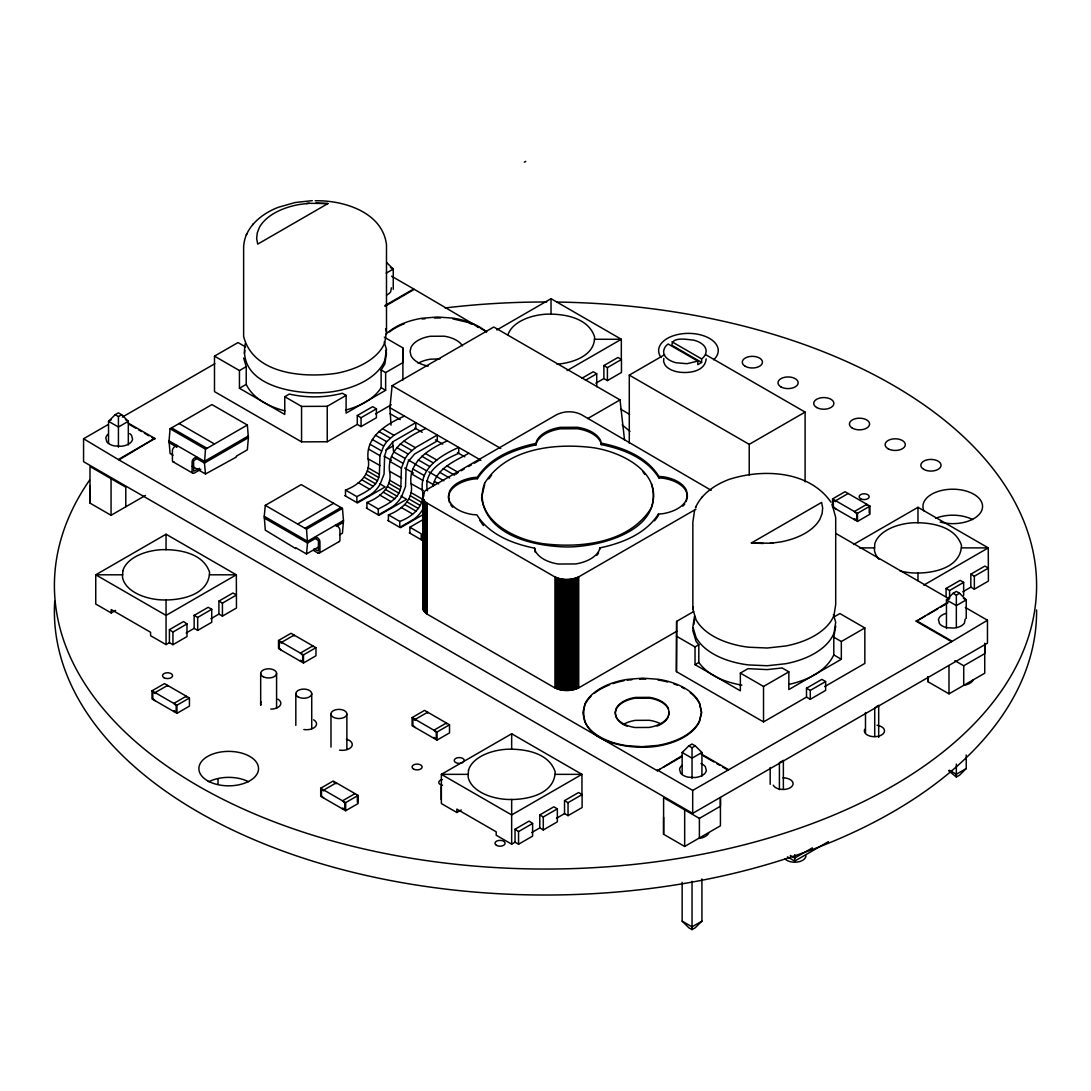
<?xml version="1.0" encoding="UTF-8"?>
<svg xmlns="http://www.w3.org/2000/svg" width="1091" height="1091" viewBox="0 0 1091 1091"><rect width="100%" height="100%" fill="white"/><g stroke="black" fill="none" stroke-linecap="round" stroke-linejoin="round"><path stroke-width="1.5" d="M145.389 495.464L111.064 515.279L89.994 503.115L89.994 486.109M108.541 443.232L108.541 421.317L115.196 414.703L118.428 416.571L118.428 447.255M720.428 797.535L720.428 825.805L684.671 846.452L663.601 834.274L663.601 817.282M682.148 774.405L682.148 752.49L688.803 745.876L692.035 747.744L692.035 778.428M720.428 797.726L720.428 806.235L699.399 818.373L663.601 797.698L663.601 834.274M954.884 660.669L963.721 665.769L984.737 653.632L984.737 643.431L984.737 673.215L948.993 693.849L927.909 681.684L927.909 676.584M946.456 628.552L946.456 599.886L953.111 593.286L956.343 595.14L956.343 627.516M427.508 490.786C422.776 470.535 443.573 459.938 458.725 453.338L458.725 447.419C441.419 455.015 419.599 467.93 422.381 490.2C425.667 505.528 412.739 516.643 399.77 521.416L388.41 514.857L388.41 520.775M345.492 495.996L345.492 490.077C358.462 485.29 371.39 474.19 368.103 458.861C365.321 436.591 387.128 423.676 404.447 416.08M379.382 474.326L379.968 455.683L383.705 446.055L386.691 441.678L393.906 435.282L415.807 422.64L415.807 428.558L393.087 441.637L386.637 449.437L384.632 455.861L384.059 474.121L380.2 484.063A21.07 12.165 -60 0 1 369.672 495.191L356.852 502.556L356.852 496.637C366.153 491.741 378.1 486.218 379.382 474.326L368.022 467.766M366.944 508.379L366.944 502.46C379.927 497.687 392.855 486.572 389.555 471.257C386.787 448.987 408.593 436.073 425.899 428.463M400.847 486.709L401.42 468.08L405.156 458.452L408.157 454.074L415.371 447.665L437.273 435.023L437.273 440.941L414.553 454.033L408.102 461.834L406.084 468.257L405.525 486.518L401.665 496.46A21.07 12.165 -60 0 1 391.124 507.574L378.304 514.938L378.304 509.02C387.619 504.137 399.551 498.614 400.847 486.709L389.487 480.149M388.41 514.857C401.379 510.083 414.307 498.969 411.021 483.64C408.239 461.37 430.059 448.456 447.365 440.859M384.305 337.174L402.893 347.906L402.702 362.73L385.641 372.577L381.127 369.972L384.823 364.108L386.487 353.361L385.573 350.347M711.196 490.309L581.68 414.812C573.907 410.721 563.992 410.816 556.246 414.921L428.081 488.918C421.399 491.455 421.112 500.987 427.89 503.606L554.133 576.498C561.906 580.589 571.82 580.48 579.566 576.375L695.949 509.183M806.508 697.094L806.508 688.23L821.864 679.366L825.642 681.548L825.642 690.412L810.286 699.276L806.508 697.094L763.523 721.915L676.447 671.647L676.638 621.365L693.699 611.519M676.447 671.647L676.638 621.365M663.792 358.407L663.614 361.626L664.883 364.762A20.92 12.083 0 0 0 676.065 371.554C686.553 373.995 705.1 372.386 706.15 358.844M173.033 455.233L170.087 453.529L169.037 440.873L170.087 428.736L211.927 404.584L247.343 425.026L248.393 437.682L247.343 449.819L236.406 456.133L236.406 456.993L205.503 473.985L192.221 466.307M247.343 425.026L205.503 449.192L204.453 463.048L205.503 473.985M319.445 546.482L306.503 553.955L295.729 547.737L295.729 548.596L265.29 530.158L264.254 516.302L265.29 505.365L301.239 484.609L342.451 508.392L343.488 520.53L342.451 533.199L339.574 534.849M306.503 553.955L307.539 543.018L306.503 529.162L265.29 505.365M391.028 425.135L389.923 407.693L392.105 385.709L493.787 327.014L620.029 399.892L624.543 440.041M422.803 606.296L423.39 610.169L427.113 614.124L554.133 687.48C561.906 691.585 571.82 691.476 579.566 687.371L676.802 631.239M245.298 343.433C236.256 388.901 305.344 397.247 336.41 391.042A72.933 42.113 0 0 0 384.823 360.248L386.487 349.502L384.196 341.947M244.343 353.429L244.82 350.361M315.19 200.771C343.256 200.117 382.6 211.968 386.487 244.807L386.487 331.773L384.823 342.519A72.933 42.113 0 0 1 336.41 373.299C304.28 378.072 253.344 374.54 243.634 336.451L243.634 249.471C242.911 228.837 260.926 213.672 278.737 207.167L295.17 202.517L312.299 200.635M694.626 510.097L692.853 522.166L692.853 609.133L696.058 619.729A70.069 40.449 0 0 0 748.658 647.208L767.246 648.013L785.629 646.008A72.933 42.113 0 0 0 834.042 615.215L835.706 604.469L835.706 517.489L832.106 504.342M692.853 609.133L693.167 607.101M694.517 616.115L692.853 626.861L696.058 637.458A70.069 40.449 0 0 0 748.658 664.937L767.246 665.742L785.629 663.737A72.933 42.113 0 0 0 834.042 632.944L835.706 622.197L833.415 614.628M693.331 627.652L692.853 630.734L696.058 641.317L698.813 644.726L698.813 662.455C708.7 676.093 725.815 682.325 741.866 685.148M693.808 624.584L694.517 619.988M835.706 626.057L833.797 637.185L833.797 654.914C825.451 672.165 806.481 680.484 788.711 684.466M481.949 495.9L484.663 484.595M449.478 502.596L448.415 497.646L449.601 492.696A33.821 19.529 0 0 1 473.221 479.058L477.394 478.731C490.064 458.875 513.834 449.533 536.022 444.869L536.608 440.982A33.821 19.529 0 0 1 560.215 427.345L577.384 427.277A32.485 18.752 0 0 1 600.65 440.709L601.155 444.596C623.056 449.001 646.704 458.125 658.909 477.926L663.069 478.226A32.485 18.752 0 0 1 686.334 491.659L687.398 496.61L686.212 501.574M536.022 444.869L536.608 442.469A33.821 19.529 0 0 1 560.215 428.831L577.384 428.749A32.485 18.752 0 0 1 600.65 442.182L601.155 444.596M601.155 443.11C623.056 447.528 646.704 456.638 658.909 476.453L663.069 476.753A32.485 18.752 0 0 1 686.334 490.186L687.398 495.137L686.212 500.087A33.821 19.529 0 0 1 662.592 513.725L658.418 514.052C645.736 533.908 621.979 543.25 599.791 547.914L599.204 550.314A33.821 19.529 0 0 1 575.584 563.952L558.428 564.033A32.485 18.752 0 0 1 535.163 550.6L534.658 548.187C512.756 543.782 489.109 534.658 476.903 514.857L472.73 514.557A32.485 18.752 0 0 1 449.465 501.124L448.415 496.173L449.601 491.209A33.821 19.529 0 0 1 473.221 477.585L477.394 477.244C490.064 457.402 513.834 448.046 536.022 443.396M669.178 712.314L668.21 716.351A27.534 15.901 0 0 1 648.981 727.452L635.017 727.506A26.443 15.274 0 0 1 616.074 716.582L615.215 712.546L616.183 708.509A27.534 15.901 0 0 1 635.412 697.422L649.377 697.354A26.443 15.274 0 0 1 668.306 708.291L669.178 713.05L668.524 715.751M432.991 486.3C436.195 468.38 454.852 461.098 468.83 453.256M381.127 369.972L381.127 387.7C373.354 399.838 359.062 406.507 345.506 410.121M830.906 502.105C808.922 470.33 762.214 468.53 728.611 479.563L727.956 479.849C714.455 485.14 701.54 493.964 695.444 507.629L696.153 506.51M246.225 234.933L246.934 233.815M252.566 224.896L253.207 223.887M701.786 497.591L702.427 496.582M488.836 478.881L491.605 475.062M654.559 520.83L658.418 515.538L658.418 514.052M701.922 878.964L701.922 921.145L695.267 927.745L692.035 929.614L688.803 927.745L682.148 921.145L682.148 882.333M966.231 755.04L966.231 768.541L959.575 775.155L956.343 777.024L948.679 770.751M701.622 362.43L701.622 358.912C705.482 356.348 707.664 351.057 704.881 346.924A20.92 12.083 0 0 0 693.699 340.133C687.739 339.696 671.647 336.164 671.961 345.301L701.622 362.43L697.804 364.626L697.804 361.107L668.128 343.979C664.283 346.543 662.101 351.834 664.883 355.966A20.92 12.083 0 0 0 676.065 362.757L686.975 363.698L697.804 361.107M455.806 474.271L458.288 472.444L446.928 465.884M327.955 203.567L257.708 244.125L256.671 238.574L257.231 232.983L259.344 227.514A60.537 34.953 0 0 1 299.166 204.522L308.658 203.294L327.955 203.567L315.967 203.049M524.348 162.177L525.739 161.386M357.289 424.399L357.289 415.535L372.645 406.67L376.422 408.852L376.422 417.717L361.066 426.581L357.289 424.399L327.232 441.76L301.566 441.869L214.491 391.601L214.491 356.143L238.015 342.56L245.543 346.911M115.196 414.703L118.428 412.834L121.66 414.703L128.315 421.317L128.315 444.923M111.364 419.68L108.541 421.317L118.428 427.031L128.315 421.317L125.492 419.68M118.428 416.571L121.66 414.703M965.371 607.482L987.464 620.234L987.464 643.172L692.69 813.354L83.571 461.684L83.571 438.746L107.968 424.658M122.383 417.076L214.818 363.712M386.187 273.159L393.251 269.082L386.596 262.467M214.491 356.143L239.447 370.545L246.225 366.631L243.634 358.039M239.447 370.545L239.447 388.273L246.225 384.359L246.225 366.631M118.919 459.161L154.799 438.432L118.919 459.897L83.571 438.746M384.987 305.548L413.694 288.965L479.344 327.614L476.29 326.264M384.987 306.285L413.694 289.701M239.447 388.273L284.765 414.444L284.765 396.715L289.347 394.069C306.694 398.038 325.173 397.792 342.369 393.251L346.106 395.406L346.106 413.134L385.641 390.305L385.641 372.577M248.393 435.95L204.453 461.329L169.037 440.873M248.393 437.682L204.453 463.048L195.589 457.947M199.517 468.353L193.693 471.23L193.612 460.92L196.571 458.506L196.571 456.774L194.403 458.043A3.273 1.896 -60 0 0 192.084 462.052L192.084 471.694A3.273 1.896 -60 0 0 194.403 473.03L200.799 469.335M284.765 396.715L301.566 406.411L327.232 406.302L346.106 395.406M496.841 329.973L551.023 298.689L621.325 339.274L621.325 358.762M357.289 415.535L361.066 417.717L376.422 408.852M210.89 618.72L218.909 614.097L222.428 616.115L236.474 608.001L236.338 574.807L166.05 534.222L95.749 574.807L95.749 604.032L111.214 612.951L115.605 610.415M375.509 413.884L391.246 404.802M385.614 450.269L392.937 446.042M297.638 524.048L333.601 503.278M567.129 370.558L621.325 339.274L594.418 339.274M305.016 528.303L340.978 507.547M306.503 529.162L342.451 508.392M581.953 378.236L593.204 371.745L596.722 373.777L596.722 386.76M603.882 378.563L603.882 365.58L617.942 357.466L621.461 359.485L621.461 372.481L607.401 380.595L603.882 378.563L595.877 383.186M585.472 380.268L596.722 373.777M603.882 365.58L607.401 367.612L621.461 359.485M343.488 520.53L307.539 541.286L264.254 516.302M316.158 538.04L307.539 543.018L264.254 518.02M336.301 526.408L343.488 522.262M169.419 642.667L169.419 629.671L183.479 621.556L186.997 623.929L186.997 636.571L172.937 644.699L169.419 642.667L166.05 644.617L150.585 635.685L150.585 632.275L111.214 609.542L111.214 612.951M194.157 628.375L194.157 615.392L208.217 607.278L211.736 609.296L211.736 622.293L197.676 630.407L194.157 628.375L186.152 632.998M218.909 601.1L232.969 592.986L236.474 595.018L222.428 603.132L218.909 601.1L218.909 614.097M194.157 615.392L197.676 617.424L211.736 609.296M172.937 644.699L172.937 632.057L186.997 623.929M461.207 470.767L464.125 469.075M468.516 466.553L471.435 464.861M474.353 463.184L480.19 459.816M319.281 553.055L339.26 541.518M629.289 443.151L629.289 375.113L664.583 354.739M587.613 418.617L620.029 399.892M422.258 515.075L400.397 527.703L387.782 520.407M409.875 533.172L409.875 527.239L422.694 519.848M152.004 690.808L164.482 683.607L189.425 698.008L189.425 706.122L176.947 713.323L152.004 698.908L152.004 690.808L176.947 705.222L189.425 698.008M278.532 640.485L291.011 633.285L315.954 647.686L315.954 655.786L303.475 662.987L278.532 648.586L278.532 640.485L303.475 654.886L315.954 647.686M629.289 375.113L749.217 444.351L805.103 412.084L805.103 481.827M412.098 717.605L424.563 710.391L449.519 724.806L449.519 732.907L437.041 740.107L412.098 725.706L412.098 717.605L437.041 732.006L449.519 724.806M320.713 788.22L333.178 781.02L358.134 795.421L358.134 803.522L345.656 810.722L320.713 796.321L320.713 788.22L345.656 802.621L358.134 795.421M751.385 542.963L821.632 502.405L822.669 507.956L822.109 513.547L819.996 519.03A60.537 34.953 0 0 1 780.174 542.009L770.682 543.236L751.385 542.963L763.373 543.482M832.556 498.914L845.02 491.714L869.977 506.115L869.977 514.216L857.499 521.416L832.556 507.015L832.556 498.914L857.499 513.315L869.977 506.115M848.143 493.514L835.665 500.714L835.665 501.615L833.333 500.264L833.333 506.565L835.665 508.815M355.011 793.621L342.533 800.821L344.879 803.071L344.879 809.372L342.533 808.022L342.533 808.922M581.953 795.448L581.953 774.351L511.665 733.766L441.364 774.351L441.364 803.562L456.829 812.495L461.22 809.958M853.53 544.504L917.967 507.301L988.269 547.887L988.405 581.08L974.345 589.195L970.826 587.176L962.821 591.799M676.447 636.189L695.035 646.922L698.813 644.726M695.035 646.922L695.035 664.651L698.813 662.455M834.465 616.688L839.893 613.551L864.849 627.952L864.849 663.41L824.728 686.58M695.035 664.651L740.353 690.808L740.353 673.079L747.99 668.674L767.246 669.601L782.165 667.965L788.848 671.838L788.848 689.553L841.325 659.264L841.325 641.535L864.849 627.952M923.832 585.09L988.269 547.887L961.348 547.887M515.034 842.197L515.034 829.215L529.094 821.1L532.613 823.473L532.613 836.115L518.552 844.229L515.034 842.197L511.665 844.148L496.2 835.229L496.2 831.819L456.829 809.086L456.829 812.495M539.772 827.919L539.772 814.936L553.833 806.808L557.351 808.84L557.351 821.837L543.291 829.951L539.772 827.919L531.767 832.542M564.524 813.627L564.524 800.644L578.585 792.53L582.103 794.562L582.103 807.545L568.043 815.659L564.524 813.627L556.505 818.264M740.353 673.079L763.523 686.457L788.848 671.838M539.772 814.936L543.291 816.954L557.351 808.84M564.524 800.644L568.043 802.676L582.103 794.562M518.552 844.229L518.552 831.587L532.613 823.473M946.088 596.586L946.088 588.472L960.148 580.357L963.653 582.376L963.653 595.372M970.826 574.18L984.887 566.065L988.405 568.097L974.345 576.212L970.826 574.18L970.826 587.176M946.088 588.472L949.606 590.504L963.653 582.376M688.803 745.876L692.035 744.007L695.267 745.876L701.922 752.49L701.922 776.083M953.111 593.286L956.343 591.417L959.575 593.286L966.231 599.886L966.231 618.433M949.279 598.263L946.456 599.886L956.343 605.6L966.231 599.886L963.408 598.263M692.035 747.744L695.267 745.876M956.343 595.14L959.575 593.286M660.205 769.1L657.341 770.751L681.739 755.927M987.464 620.234L951.584 641.685L916.235 621.284L947.806 602.314M663.083 767.437L681.739 756.663M916.235 621.284L924.841 616.306M927.718 614.656L937.769 608.846M940.633 607.196L947.806 603.05M701.922 752.49L692.035 758.19L682.148 752.49M806.508 688.23L810.286 690.412L825.642 681.548M657.341 770.014L692.69 790.416L951.584 641.685M782.042 761.109L779.41 762.636L779.41 789.652M876.046 706.845L878.691 705.318L878.691 737.393M812.331 847.884L794.739 858.044L790.348 855.494M787.416 856.858L794.739 861.085L828.464 841.625M966.231 768.541L956.343 774.255L949.279 770.178M701.922 921.145L692.035 926.845L682.148 921.145M556.996 364.189C572.489 363.003 595.236 355.707 594.554 336.751C588.199 317.617 564.265 313.717 546.646 314.153A43.735 25.257 0 0 0 507.861 335.21M306.312 203.594L309.271 203.281M770.069 543.263L773.028 542.936M422.108 318.981L425.19 318.736M434.423 317.999L440.559 317.972M627.257 680.129L631.88 679.761M639.571 679.148L645.708 679.12M635.412 698.158L649.377 698.09A26.443 15.274 0 0 1 668.306 709.027M859.449 547.887L874.573 547.887M122.656 574.807L95.749 574.807L166.05 615.392L236.338 574.807L209.431 574.807M468.271 774.351L441.364 774.351L511.665 814.936L581.953 774.351L555.046 774.351M440.041 358.844L430.263 359.212A27.534 15.901 0 0 0 418.112 363.289M284.887 410.884C269.75 406.848 253.248 399.156 246.225 384.359M452.847 318.858L467.112 322.213M380.2 465.652L368.103 458.861M401.665 478.049L389.555 471.257M423.131 490.432L411.021 483.64M468.639 322.895L471.694 324.232M627.134 726.115C620.247 723.988 612.747 717.005 616.183 709.259A27.534 15.901 0 0 1 635.412 698.158M705.645 354.67L805.103 412.084M671.961 341.783L701.622 358.912M390.428 267.445L393.251 269.082L393.251 289.306M391.601 276.214L413.694 288.965M480.817 328.459L486.709 331.855M620.738 409.234L629.575 414.335M835.761 533.39L949.17 598.864M916.235 620.547L951.584 640.949M833.797 637.185L841.325 641.535M392.105 385.709L500.742 448.428M381.127 387.7L385.641 390.305M833.797 654.914L841.325 659.264M389.923 407.693L480.94 460.238M389.923 413.612L400.206 419.544M414.88 428.027L422.217 432.254M435.432 439.891L442.769 444.132M457.456 452.601L464.793 456.843M382.546 428.722L393.906 435.282M404.011 441.105L415.371 447.665M425.476 453.501L436.836 460.061M378.809 431.45L390.169 438.009M400.274 443.832L411.634 450.392M421.74 456.229L433.1 462.789M443.191 468.612L454.552 475.171M375.331 435.118L386.691 441.678M396.783 447.515L408.157 454.074M418.248 459.897L429.609 466.457M439.714 472.294L449.656 478.035M408.225 459.966L415.562 464.193M428.777 471.83L437.586 476.917M372.345 439.496L383.705 446.055M393.796 451.892L405.156 458.452M415.262 464.275L426.622 470.835M436.727 476.672L443.819 480.763M370.04 444.269L381.4 450.828M391.505 456.665L402.865 463.225M412.971 469.048L424.331 475.608M434.423 481.445L438.691 483.899M384.141 456.188L391.478 460.416M404.666 468.039L413.462 473.112M426.663 480.736L433.986 484.963M368.608 449.124L379.968 455.683M390.06 461.52L401.42 468.08M411.525 473.903L422.885 480.463M410.939 492.546L422.299 499.105M367.312 470.944L378.672 477.503M388.778 483.34L400.138 489.9M410.243 495.737L421.603 502.296M366.017 474.176L377.377 480.736M387.469 486.572L398.829 493.132M408.934 498.955L420.294 505.515M379.559 483.695L385.164 486.941L357.48 502.924L344.851 495.628M401.011 496.091L406.629 499.323L378.945 515.307L366.317 508.024M364.203 477.231L375.563 483.79M385.655 489.614L397.015 496.173M407.12 502.01L418.48 508.57M361.994 479.89L373.354 486.45M383.459 492.286L394.819 498.846M404.925 504.669L416.285 511.229M358.298 482.672L369.672 489.232M379.763 495.069L391.124 501.628M401.229 507.451L412.589 514.011M345.492 490.077L356.852 496.637M366.944 502.46L378.304 509.02M409.875 527.239L421.235 533.799L421.235 539.731M409.234 532.803L421.862 540.086M179.074 423.553L214.491 443.996M171.587 427.877L207.004 448.319M170.087 428.736L205.503 449.192M335.496 525.139L337.651 526.38A3.246 1.882 60 0 1 339.915 530.362L339.928 540.018A3.246 1.882 60 0 1 339.028 541.627M169.037 442.605L176.415 446.874M128.288 423.131L154.799 438.432M700.586 753.54L728.57 769.701M129.761 424.726L135.652 428.122M138.598 429.827L141.544 431.531M144.489 433.222L148.908 435.773M151.854 437.477L154.799 439.182M703.531 755.981L713.841 761.941M716.787 763.645L719.733 765.337M722.678 767.041L727.097 769.591M173.087 461.834L192.766 473.194M313.894 548.991L318.408 551.023L318.449 540.795L315.531 538.409L315.531 536.677L317.672 537.918A3.246 1.882 60 0 1 319.936 541.9L319.949 551.541A3.246 1.882 60 0 1 317.972 553.069M313.894 550.723L317.672 552.905M118.919 459.897L657.341 770.751M333.969 782.37L336.301 783.72L336.301 782.82L323.822 790.02L323.822 790.92L321.49 789.57L321.49 795.871L323.822 798.121M515.034 829.215L518.552 831.587M169.419 629.671L172.937 632.057M622.197 424.917L629.957 431.354M643.008 471.885L644.795 474.394M479.685 520.284L483.408 525.535M385.573 328.746L386.487 331.773M651.477 483.859C665.074 530.049 601.318 546.796 567.252 546.986C534.454 546.318 486.968 536.267 481.554 497.51M535.176 552.073L534.658 548.187M392.596 441.61L393.537 451.483M965.194 619.102L964.417 623.111A13.76 7.951 0 0 1 953.875 628.075L946.933 627.68A13.201 7.623 0 0 1 939.487 623.616L938.437 619.633L939.283 617.656A13.76 7.951 0 0 1 946.442 613.292M391.41 287.833L390.646 291.856A13.76 7.951 0 0 1 386.5 295.129M974.345 576.212L974.345 589.195M963.721 665.769L963.721 685.353M956.343 764.123L956.343 777.024M949.606 590.504L949.606 598.618M948.993 665.578L948.993 693.849M927.909 676.693L927.909 681.684M917.967 507.301L917.967 522.834M917.967 572.939L917.967 580.698M874.723 707.609L874.723 736.52M869.2 506.565L869.2 512.865M866.854 505.215L866.854 504.315L854.376 511.515L856.721 513.766L856.721 520.066L854.376 518.716L854.376 519.616M865.49 712.478L865.49 732.893M857.499 513.315L857.499 521.416M810.286 690.412L810.286 699.276M794.739 854.676L794.739 861.085M783.365 760.345L783.365 789.27M770.178 767.437L770.178 784.32M763.523 686.457L763.523 721.915M749.217 444.351L749.217 474.967M699.399 818.373L699.399 837.943M692.69 790.416L692.69 813.354M692.035 881.296L692.035 929.614M684.671 809.863L684.671 846.452M658.909 476.453L658.909 477.926M607.401 367.612L607.401 380.595M599.791 547.914L599.791 549.387M578.735 576.825L578.735 687.821M577.862 577.248L577.862 688.244M576.948 577.644L576.948 688.639M575.98 577.998L575.98 688.98M574.984 578.312L574.984 689.307M573.961 578.598L573.961 689.594M572.911 578.844L572.911 689.839M571.834 579.048L571.834 690.044M570.729 579.212L570.729 690.208M569.625 579.335L569.625 690.33M568.506 579.43L568.506 690.426M568.043 802.676L568.043 815.659M567.375 579.471L567.375 690.467M566.243 579.471L566.243 690.467M565.111 579.444L565.111 690.439M563.992 579.362L563.992 690.358M562.888 579.239L562.888 690.235M561.797 579.089L561.797 690.085M560.719 578.885L560.719 689.88M559.669 578.653L559.669 689.648M558.66 578.38L558.66 689.376M557.665 578.066L557.665 689.062M556.724 577.725L556.724 688.721M555.81 577.344L555.81 688.339M554.951 576.934L554.951 687.93M551.023 298.689L551.023 314.235M543.291 816.954L543.291 829.951M511.665 733.766L511.665 749.299M511.665 799.389L511.665 844.148M477.394 477.244L477.394 478.731M446.396 723.906L446.396 723.006L433.918 730.206L436.264 732.456L436.264 738.757L433.918 737.407L433.918 738.307M441.228 786.597L441.228 799.594M437.041 732.006L437.041 740.107M427.686 713.091L427.686 712.191L415.207 719.405L415.207 720.305L412.875 718.955L412.875 725.256L415.207 727.506M427.113 503.128L427.113 614.124M426.404 502.637L426.404 613.633M425.749 502.105L425.749 613.101M425.149 501.56L425.149 612.556M424.617 500.987L424.617 611.983M424.14 500.401L424.14 611.396M423.826 492.764L423.826 496.132M423.731 499.801L423.731 610.796M423.39 499.173L423.39 610.169M422.913 497.905L422.913 608.901M422.722 495.955L422.776 608.26M402.893 347.906L402.893 379.982M399.77 521.416L399.77 527.335L412.589 519.971A21.07 12.165 -60 0 0 423.131 508.842M361.066 417.717L361.066 426.581M357.357 795.871L357.357 802.171M346.87 714.21A7.951 4.596 0 0 1 334.582 717.81A7.951 4.596 0 0 1 335.332 709.859A7.951 4.596 0 0 1 346.87 714.21L346.87 749.244M345.656 802.621L345.656 810.722M330.982 713.719L330.982 747.076M327.232 406.302L327.232 441.76M312.831 646.786L312.831 645.886L300.366 653.086L302.698 655.336L302.698 661.637L300.366 660.287L300.366 661.187M311.726 693.671L311.726 728.706M303.475 654.886L303.475 662.987M301.566 406.411L301.566 441.869M295.825 693.671L295.825 725.365M294.12 635.985L294.12 635.085L281.655 642.285L281.655 643.185L279.31 641.835L279.31 648.136L281.655 650.386M276.582 673.229L276.582 708.264M260.681 673.529L260.681 705.222M222.428 603.132L222.428 616.115M218.023 779.233L218.023 784.306M197.676 617.424L197.676 630.407M186.302 697.108L186.302 696.208L173.837 703.409L176.169 705.672L176.169 711.973L173.837 710.623L173.837 711.523M176.906 447.146L176.906 445.414L174.724 446.683A3.273 1.896 -60 0 0 172.405 450.692L172.405 460.334A3.273 1.896 -60 0 0 174.124 461.929M176.947 705.222L176.947 713.323M167.591 686.307L167.591 685.407L155.127 692.608L155.127 693.508L152.781 692.158L152.781 698.458L155.127 700.708M166.05 534.222L166.05 549.755M166.05 599.859L166.05 644.617M125.792 506.783L125.792 487.2L89.994 466.525L89.994 503.115M111.064 478.69L111.064 515.279M1036.586 609.964A491.1 283.537 0 0 1 537.999 894.988A491.1 283.537 0 0 1 54.714 601.305M556.71 302.057A491.1 283.537 0 0 1 1031.65 625.661A491.1 283.537 0 0 1 418.617 859.422A491.1 283.537 0 0 1 89.544 480.19M445.128 307.962A491.1 283.537 0 0 1 546.686 301.989M661.078 357.439A29.825 17.224 0 0 1 690.712 333.423A29.825 17.224 0 0 1 713.678 359.757M935.601 518.32A29.825 17.224 0 0 1 972.613 519.561M923.941 510.888A29.825 17.224 0 0 1 951.857 489.218A29.825 17.224 0 0 1 981.955 509.892A29.825 17.224 0 0 1 940.183 522.057M208.831 781.742A29.825 17.224 0 0 1 248.571 781.742M462.843 762.554A5.046 2.918 0 0 1 454.702 761.723A5.046 2.918 0 0 1 458.834 757.59A5.046 2.918 0 0 1 464.152 761.245M442.496 785.22A5.046 2.918 0 0 1 438.759 782.411A5.046 2.918 0 0 1 442.496 779.588M708.782 833.047A13.119 7.582 0 0 1 699.508 838.406M277.891 699.167A10.105 5.837 0 0 1 280.087 705.522A10.105 5.837 0 0 1 270.759 709.123M260.994 704.8A10.105 5.837 0 0 1 260.994 701.786M313.608 719.787A10.105 5.837 0 0 1 315.217 726.824A10.105 5.837 0 0 1 303.844 729.538M346.42 739.234A10.105 5.837 0 0 1 351.67 746.517A10.105 5.837 0 0 1 339.56 750.158M877.041 725.242A10.105 5.837 0 0 1 884.174 732.388A10.105 5.837 0 0 1 871.804 736.507A10.105 5.837 0 0 1 864.672 729.361M782.997 777.828A10.105 5.837 0 0 1 793.062 783.147A10.105 5.837 0 0 1 784.743 789.407A10.105 5.837 0 0 1 773.233 785.165M973.254 679.911A13.119 7.582 0 0 1 963.967 685.271M899.993 570.907A43.735 25.257 0 0 0 910.93 572.802C929.805 574.302 960.939 569.216 961.485 545.364C955.143 526.217 931.209 522.316 913.59 522.753A43.735 25.257 0 0 0 874.791 543.823L874.45 550.41A43.735 25.257 0 0 0 878.896 559.247M805.935 855.753A11.196 6.464 0 0 1 797.644 861.999A11.196 6.464 0 0 1 785.043 858.985M389.542 331.882A60.578 34.967 0 0 1 404.447 323.672M428.19 366.085A26.443 15.274 0 0 1 410.925 355.434L410.066 351.397L411.034 347.361A27.534 15.901 0 0 1 430.263 336.273L444.228 336.205A26.443 15.274 0 0 1 462.475 345.847M668.21 717.087A27.534 15.901 0 0 1 657.014 726.06M657.996 679.993A58.178 33.589 0 0 1 667.706 681.998M673.911 683.921A58.178 33.589 0 0 1 677.129 685.162M681.684 687.235A58.178 33.589 0 0 1 684.493 688.748M690.235 692.621A58.178 33.589 0 0 1 699.658 704.05L701.554 712.914L699.413 721.792A60.578 34.967 0 0 1 657.123 746.203C631.007 750.581 574.766 742.48 584.967 704.554A60.578 34.967 0 0 1 591.008 696.263M594.69 693.03A60.578 34.967 0 0 1 609.596 684.821M612.897 683.621A60.578 34.967 0 0 1 623.957 680.716M700.954 763.523A13.201 7.623 0 0 1 705.318 766.632L706.368 770.601L705.522 772.592A13.76 7.951 0 0 1 694.981 777.542L688.039 777.16A13.201 7.623 0 0 1 680.593 773.083L679.543 769.114L680.389 767.123A13.76 7.951 0 0 1 682.093 765.337M129.72 433.645A13.201 7.623 0 0 1 131.547 435.364L132.597 439.346L131.752 441.323A13.76 7.951 0 0 1 121.21 446.274L114.269 445.892A13.201 7.623 0 0 1 106.823 441.828L105.772 437.846L106.618 435.868A13.76 7.951 0 0 1 108.323 434.068M623.261 724.438A27.534 15.901 0 0 1 635.412 720.36L649.377 720.292A26.443 15.274 0 0 1 660.15 723.578M385.859 334.378A60.578 34.967 0 0 1 422.122 318.245L437.491 317.017L452.847 318.108A58.178 33.589 0 0 1 486.354 331.773M452.724 507.206A32.485 18.752 0 0 1 450.828 504.969M684.78 503.947A33.821 19.529 0 0 1 682.83 506.197M598.564 553.001A33.821 19.529 0 0 1 596.859 555.319M122.874 570.743L122.519 577.33A43.735 25.257 0 0 0 159.013 599.736C177.888 601.223 209.008 596.136 209.567 572.284C203.226 553.137 179.292 549.237 161.673 549.673A43.735 25.257 0 0 0 122.874 570.743M468.489 770.287L468.134 776.874A43.735 25.257 0 0 0 504.628 799.267C523.503 800.767 554.637 795.68 555.183 771.814C548.841 752.681 524.907 748.781 507.288 749.217A43.735 25.257 0 0 0 468.489 770.287M484.663 483.108C471.23 519.03 515.757 540.522 544.927 543.904C582.335 548.173 629.221 542.786 651.15 508.188C664.583 472.28 620.056 450.774 590.886 447.405C553.478 443.137 506.579 448.51 484.663 483.108M584.967 703.818L582.826 712.696L584.735 721.546A58.178 33.589 0 0 0 626.398 745.603L641.74 746.708L657.123 745.467A60.578 34.967 0 0 0 699.413 721.056L701.554 712.178L699.645 703.313A58.178 33.589 0 0 0 657.996 679.257L642.64 678.152L627.257 679.393A60.578 34.967 0 0 0 584.967 703.818M263.19 676.72A7.951 4.596 0 0 0 276.378 674.415A7.951 4.596 0 0 0 266.327 668.988A7.951 4.596 0 0 0 263.19 676.72M298.157 696.917A7.951 4.596 0 0 0 311.453 694.858A7.951 4.596 0 0 0 301.716 689.239A7.951 4.596 0 0 0 298.157 696.917M207.617 780.788A29.825 17.224 0 0 0 257.517 773.069A29.825 17.224 0 0 0 220.982 751.972A29.825 17.224 0 0 0 207.617 780.788M745.235 366.29A10.105 5.837 0 0 0 762.132 363.671A10.105 5.837 0 0 0 749.762 356.525A10.105 5.837 0 0 0 745.235 366.29M816.654 407.516A10.105 5.837 0 0 0 833.551 404.911A10.105 5.837 0 0 0 821.182 397.765A10.105 5.837 0 0 0 816.654 407.516M852.357 428.136A10.105 5.837 0 0 0 869.254 425.517A10.105 5.837 0 0 0 856.885 418.385A10.105 5.837 0 0 0 852.357 428.136M780.938 386.896A10.105 5.837 0 0 0 797.835 384.291A10.105 5.837 0 0 0 785.465 377.145A10.105 5.837 0 0 0 780.938 386.896M163.977 677.729A5.046 2.918 0 0 0 172.419 676.42A5.046 2.918 0 0 0 166.241 672.847A5.046 2.918 0 0 0 163.977 677.729M860.608 498.751A5.046 2.918 0 0 0 869.05 497.441A5.046 2.918 0 0 0 862.872 493.882A5.046 2.918 0 0 0 860.608 498.751M413.53 769.046A5.046 2.918 0 0 0 421.972 767.737A5.046 2.918 0 0 0 415.794 764.164A5.046 2.918 0 0 0 413.53 769.046M496.473 845.348A5.046 2.918 0 0 0 504.915 844.039A5.046 2.918 0 0 0 498.737 840.465A5.046 2.918 0 0 0 496.473 845.348M923.777 469.375A10.105 5.837 0 0 0 940.687 466.757A10.105 5.837 0 0 0 928.305 459.611A10.105 5.837 0 0 0 923.777 469.375M888.074 448.756A10.105 5.837 0 0 0 904.971 446.137A10.105 5.837 0 0 0 892.602 438.991A10.105 5.837 0 0 0 888.074 448.756"/></g></svg>
